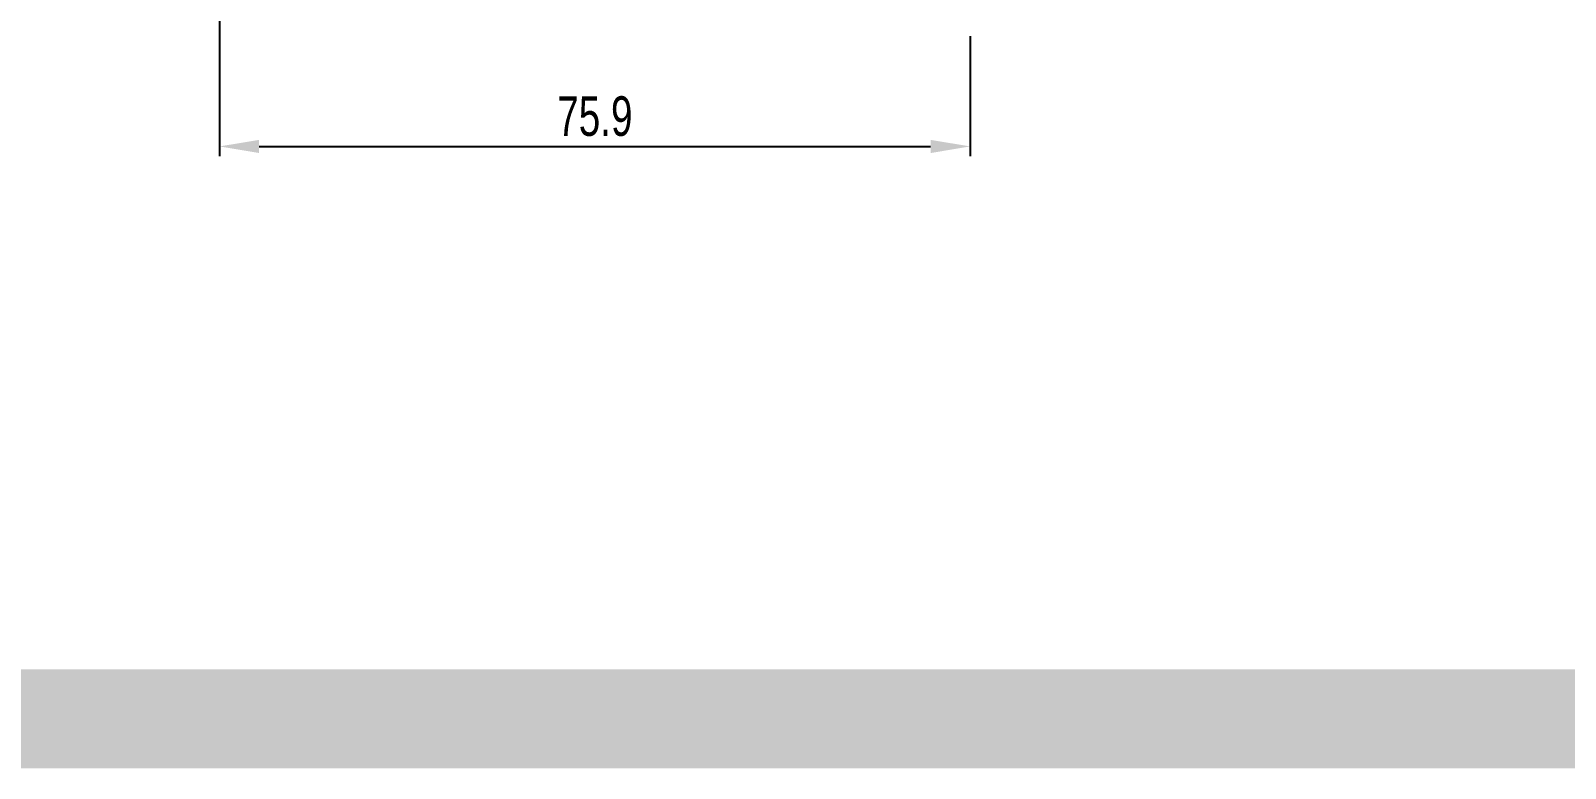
# Model space of a CAD drawing. Header units: millimetres. Extents: x -157 to 4988, y 4688 to 7765.
# Drawn here: x 1101.8 to 1256.9, y 5317 to 5391.6 of the extents above; entities that cross this region are included whole.
import ezdxf

# ---------------------------------------------------------------- set-up
doc = ezdxf.new("R2010")
doc.units = ezdxf.units.MM
doc.header["$LTSCALE"] = 0.2
doc.layers.add('RI-DIMENSION', color=7, linetype='Continuous')
doc.layers.add('RI-LAYOUT', color=7, linetype='Continuous')
doc.styles.add('T7', font='arial.ttf', dxfattribs={"width": 0.7})
doc.dimstyles.new('SCHAAL1OP1', dxfattribs={"dimscale": 0, "dimtxt": 2, "dimasz": 2, "dimexe": 0.5, "dimexo": 1.5, "dimgap": 0.5, "dimtad": 1, "dimdec": 1, "dimzin": 9, "dimdsep": 46, "dimtxsty": 'T7', "dimcen": 2.5, "dimclrd": 256, "dimclre": 256, "dimclrt": 256, "dimadec": 1, "dimazin": 2, "dimtfac": 1, "dimtdec": 1, "dimtmove": 0, "dimatfit": 3, "dimfxl": 1, "dimtolj": 1, "dimtzin": 9, "dimlwd": -1, "dimlwe": -1, "dimarcsym": 0})

# ---------------------------------------------------------------- blocks, each defined once
blk = doc.blocks.new('*D92')
at = {"layer": 'Defpoints', "color": 0, "transparency": 16777216}
for p in [(1120.85, 5407.51), (1196.75, 5394.01), (1196.75, 5379.86)]:
    blk.add_point(p, dxfattribs=at)
at = {"layer": 'RI-DIMENSION', "color": 7, "transparency": 16777216}
for p, q in [((1120.85, 5404.51), (1120.85, 5378.86)), ((1196.75, 5391.01), (1196.75, 5378.86)), ((1124.85, 5379.86), (1192.75, 5379.86))]:
    blk.add_line(p, q, dxfattribs=at)
for points in [[(1124.85, 5380.52), (1124.85, 5379.19), (1120.85, 5379.86)], [(1192.75, 5380.52), (1192.75, 5379.19), (1196.75, 5379.86)]]:
    blk.add_solid(points, dxfattribs=at)
at = {"layer": 'RI-DIMENSION', "transparency": 16777216, "insert": (1158.8, 5382.9), "char_height": 4, "attachment_point": 5, "style": 'T7'}
blk.add_mtext('\\A1;75.9', dxfattribs=at)

msp = doc.modelspace()

# ---------------------------------------------------------------- linework, layer by layer
at = {"layer": 'RI-LAYOUT', "const_width": 10}
msp.add_lwpolyline([(567.46, 5321.99), (1366.3, 5321.99), (1366.3, 5856.78), (567.46, 5856.78)], close=True, dxfattribs=at)

# ---------------------------------------------------------------- dimensions: what is measured, and where the dimension line sits
at = {"layer": 'RI-DIMENSION', "color": 7}
dim = msp.add_linear_dim(base=(1196.75, 5379.86), p1=(1120.85, 5407.51), p2=(1196.75, 5394.01), angle=180, dimstyle='SCHAAL1OP1', override={"dimscale": 2, "dimclrd": 7, "dimclre": 7}, dxfattribs=at)
dim.commit()
dim.dimension.update_dxf_attribs({"geometry": '*D92', "text_midpoint": (1158.8, 5382.9)})

doc.saveas('drawing.dxf')
